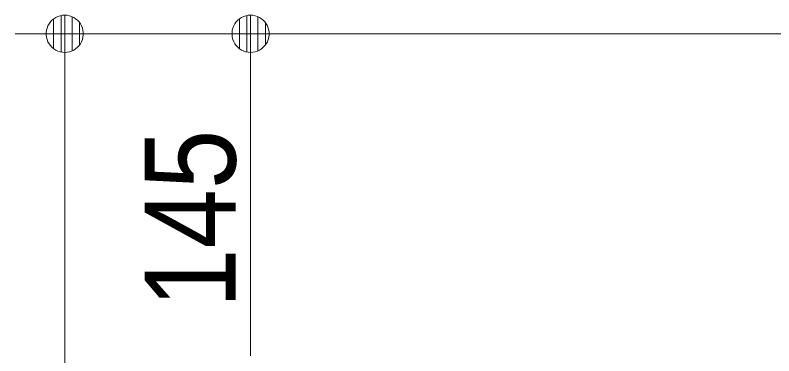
# Model space of a CAD drawing. Units: millimetres, scale not verified. Extents: x -6062 to 6062, y -3045 to 3045.
# Drawn here: x -282.5 to 23.7, y -1365 to -1227.5 of the extents above; entities that cross this region are included whole.
import ezdxf
from ezdxf.enums import TextEntityAlignment as Align

# ---------------------------------------------------------------- set-up
doc = ezdxf.new("R2010")
doc.units = ezdxf.units.MM
doc.header["$LTSCALE"] = 20
doc.layers.add('0-3_0', color=7, linetype='Continuous', lineweight=9)
doc.layers.add('0-4_2寸法-1', color=7, linetype='Continuous', lineweight=9)
doc.styles.add('ＭＳ Ｐゴシック', font='')
doc.styles.get('ＭＳ Ｐゴシック').set_extended_font_data('MS PGothic')

# ---------------------------------------------------------------- blocks, each defined once
blk = doc.blocks.new('_Dot')
at = {"layer": '0-3_0'}
for p, q in [((7.99, 6), (-7.99, 6)), ((-10, 0), (-20, 0)), ((9.78, 2), (-9.78, 2)), ((9.16, -3.98), (-9.16, -3.98)), ((6, -7.98), (-6, -7.98))]:
    blk.add_line(p, q, dxfattribs=at)
for points in [[(10, 0), (9.92, 1.25), (9.69, 2.49), (9.3, 3.68), (8.76, 4.82), (8.09, 5.88), (7.29, 6.85), (6.37, 7.71), (5.36, 8.44), (4.26, 9.05), (3.09, 9.51), (1.87, 9.82), (0.63, 9.98), (-0.63, 9.98), (-1.87, 9.82), (-3.09, 9.51), (-4.26, 9.05), (-5.36, 8.44), (-6.37, 7.71), (-7.29, 6.85), (-8.09, 5.88), (-8.76, 4.82), (-9.3, 3.68), (-9.69, 2.49), (-9.92, 1.25), (-10, 0), (0, 0)], [(-10, 0), (-9.92, -1.25), (-9.69, -2.49), (-9.3, -3.68), (-8.76, -4.82), (-8.09, -5.88), (-7.29, -6.85), (-6.37, -7.71), (-5.36, -8.44), (-4.26, -9.05), (-3.09, -9.51), (-1.87, -9.82), (-0.63, -9.98), (0.63, -9.98), (1.87, -9.82), (3.09, -9.51), (4.26, -9.05), (5.36, -8.44), (6.37, -7.71), (7.29, -6.85), (8.09, -5.88), (8.76, -4.82), (9.3, -3.68), (9.69, -2.49), (9.92, -1.25), (10, 0), (0, 0)]]:
    blk.add_lwpolyline(points, close=True, dxfattribs=at)

msp = doc.modelspace()

# ---------------------------------------------------------------- linework, layer by layer
at = {"layer": '0-4_2寸法-1'}
for p, q in [((-207.5, -1235), (-282.5, -1235)), ((234.95, -1235), (-207.5, -1235)), ((-262.5, -2054.99), (-262.5, -1250.01)), ((-187.5, -1250.01), (-187.5, -1364.99))]:
    msp.add_line(p, q, dxfattribs=at)

# ---------------------------------------------------------------- block references
at = {"layer": '0-4_2寸法-1', "xscale": 0.7503418, "yscale": 0.7503418, "rotation": 90}
for p in [(-262.5, -1235), (-187.5, -1235)]:
    msp.add_blockref('_Dot', p, dxfattribs=at)

# ---------------------------------------------------------------- texts
at = {"layer": '0-4_2寸法-1', "style": 'ＭＳ Ｐゴシック', "width": 0.9}
msp.add_text('145', height=36.66, rotation=90, dxfattribs=at).set_placement((-182.54, -1345.72), align=Align.BOTTOM_LEFT)

doc.saveas('drawing.dxf')
